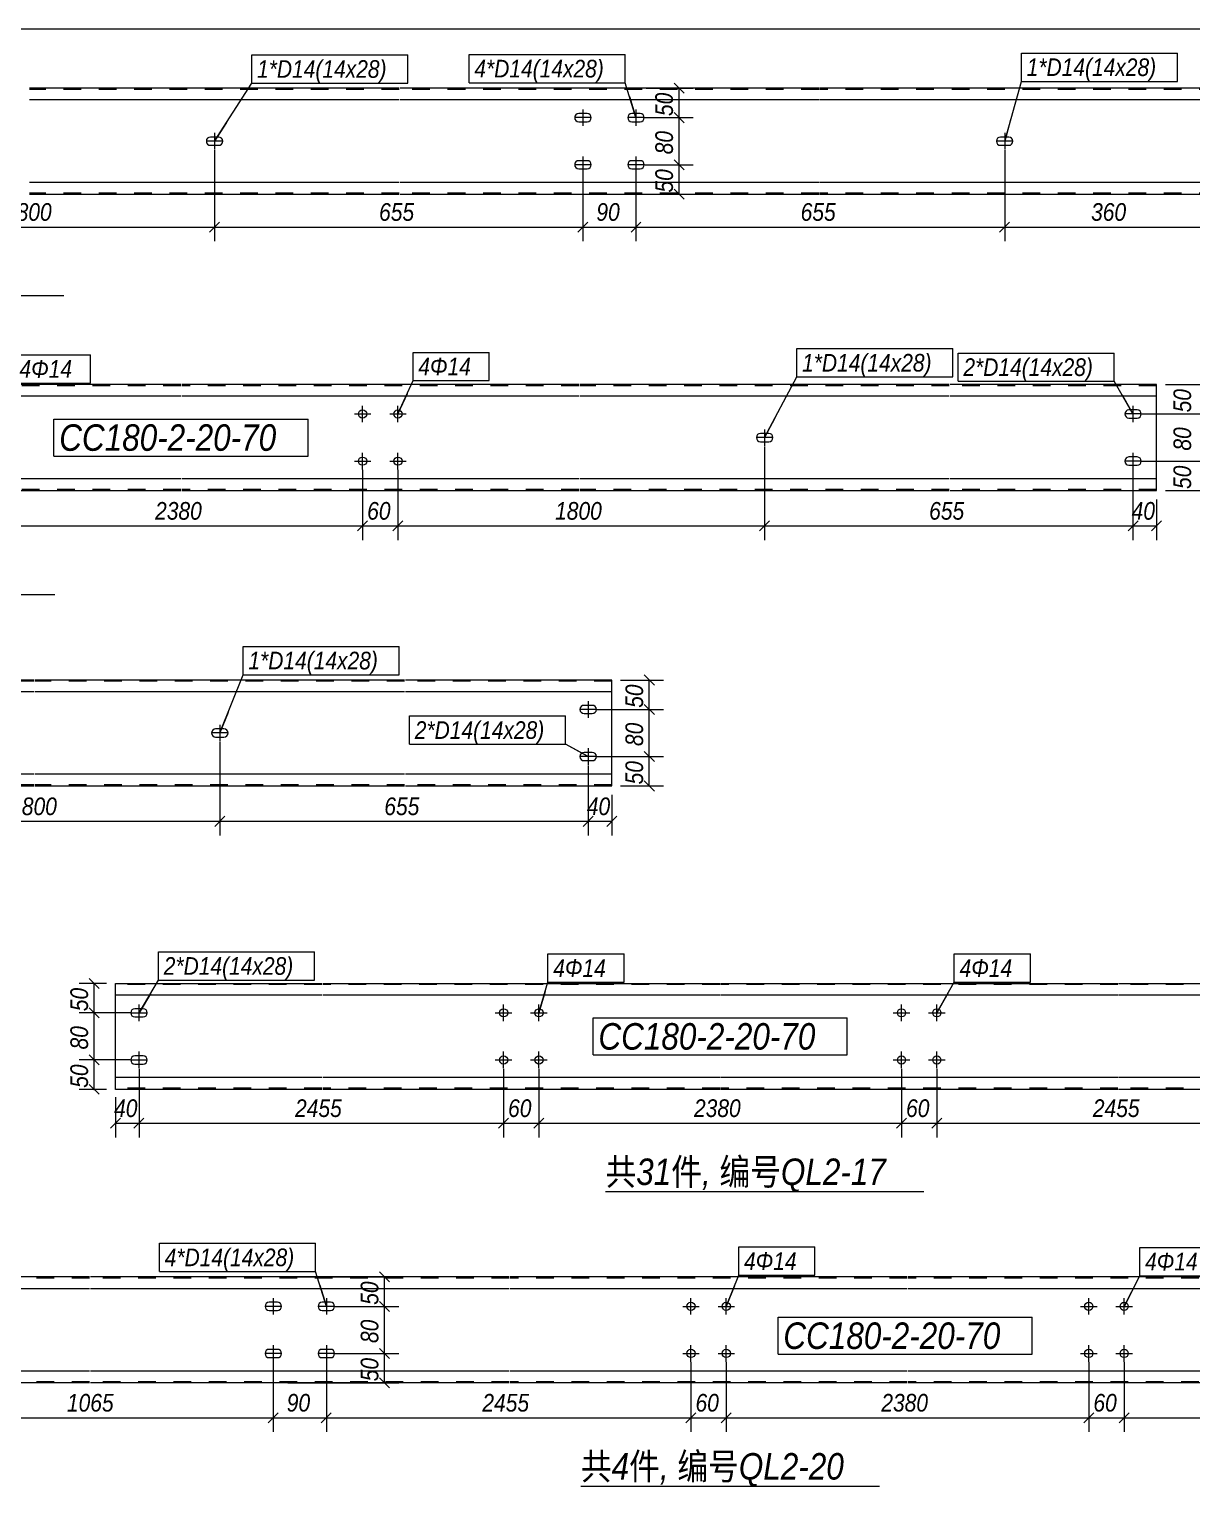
# Model space of a CAD drawing. Header units: millimetres. Extents: x 181 to 4047, y 165 to 2266.
# Drawn here: x 2233.2 to 2364.8, y 775.2 to 940.3 of the extents above; entities that cross this region are included whole.
import ezdxf

# ---------------------------------------------------------------- set-up
doc = ezdxf.new("R2010")
doc.units = ezdxf.units.MM
doc.linetypes.add('XKITLINE00', pattern=[0])
doc.linetypes.add('XKITLINE02', pattern=[4, 2, -2])
for name, color, linetype, lineweight in [('Bolt', 7, 'Continuous', 0), ('BoltMark', 3, 'Continuous', 0), ('DrawingSheet', 5, 'Continuous', 0), ('OtherObjectType', 1, 'Continuous', 0), ('Part', 2, 'Continuous', 0), ('PartMark', 3, 'Continuous', 0), ('Z-DIMENSIONS', 1, 'Continuous', 0)]:
    doc.layers.add(name, color=color, linetype=linetype, lineweight=lineweight)
doc.styles.add('Arial Italic', font='ariali.ttf')

msp = doc.modelspace()

# ---------------------------------------------------------------- linework, layer by layer
at = {"layer": 'Bolt', "color": 3, "linetype": 'XKITLINE00', "lineweight": 0}
for p, q in [((2295.84, 931.19), (2295.84, 929.33)), ((2301.84, 931.19), (2301.84, 929.33)), ((2294.94, 930.44), (2294.91, 930.26)), ((2294.91, 930.26), (2294.91, 930.26)), ((2294.91, 930.26), (2294.94, 930.08)), ((2296.77, 930.26), (2294.91, 930.26)), ((2295.04, 930.59), (2294.94, 930.44)), ((2294.94, 930.08), (2295.04, 929.93)), ((2295.2, 930.69), (2295.04, 930.59)), ((2295.04, 929.93), (2295.2, 929.83)), ((2295.37, 930.73), (2295.2, 930.69)), ((2295.2, 929.83), (2295.37, 929.79)), ((2296.31, 930.73), (2295.37, 930.73)), ((2295.37, 929.79), (2296.31, 929.79)), ((2296.49, 930.69), (2296.31, 930.73)), ((2296.31, 929.79), (2296.49, 929.83)), ((2296.64, 930.59), (2296.49, 930.69)), ((2296.49, 929.83), (2296.64, 929.93)), ((2296.74, 930.44), (2296.64, 930.59)), ((2296.64, 929.93), (2296.74, 930.08)), ((2296.77, 930.26), (2296.74, 930.44)), ((2296.74, 930.08), (2296.77, 930.26)), ((2296.77, 930.26), (2296.77, 930.26)), ((2300.94, 930.44), (2300.91, 930.26)), ((2300.91, 930.26), (2300.91, 930.26)), ((2300.91, 930.26), (2300.94, 930.08)), ((2302.77, 930.26), (2300.91, 930.26)), ((2301.04, 930.59), (2300.94, 930.44)), ((2300.94, 930.08), (2301.04, 929.93)), ((2301.2, 930.69), (2301.04, 930.59)), ((2301.04, 929.93), (2301.2, 929.83)), ((2301.37, 930.73), (2301.2, 930.69)), ((2301.2, 929.83), (2301.37, 929.79)), ((2302.31, 930.73), (2301.37, 930.73)), ((2301.37, 929.79), (2302.31, 929.79)), ((2302.49, 930.69), (2302.31, 930.73)), ((2302.31, 929.79), (2302.49, 929.83)), ((2302.64, 930.59), (2302.49, 930.69)), ((2302.49, 929.83), (2302.64, 929.93)), ((2302.74, 930.44), (2302.64, 930.59)), ((2302.64, 929.93), (2302.74, 930.08)), ((2302.77, 930.26), (2302.74, 930.44)), ((2302.74, 930.08), (2302.77, 930.26)), ((2302.77, 930.26), (2302.77, 930.26)), ((2253.25, 927.77), (2253.22, 927.59)), ((2253.22, 927.59), (2253.22, 927.59)), ((2253.22, 927.59), (2253.25, 927.41)), ((2255.08, 927.59), (2253.22, 927.59)), ((2253.35, 927.92), (2253.25, 927.77)), ((2253.5, 928.02), (2253.35, 927.92)), ((2253.68, 928.06), (2253.5, 928.02)), ((2254.62, 928.06), (2253.68, 928.06)), ((2254.15, 928.53), (2254.15, 926.66)), ((2254.8, 928.02), (2254.62, 928.06)), ((2254.95, 927.92), (2254.8, 928.02)), ((2255.05, 927.77), (2254.95, 927.92)), ((2255.08, 927.59), (2255.05, 927.77)), ((2255.05, 927.41), (2255.08, 927.59)), ((2255.08, 927.59), (2255.08, 927.59)), ((2342.67, 927.77), (2342.63, 927.59)), ((2342.63, 927.59), (2342.63, 927.59)), ((2342.63, 927.59), (2342.67, 927.41)), ((2344.5, 927.59), (2342.63, 927.59)), ((2342.77, 927.92), (2342.67, 927.77)), ((2342.92, 928.02), (2342.77, 927.92)), ((2343.1, 928.06), (2342.92, 928.02)), ((2344.03, 928.06), (2343.1, 928.06)), ((2343.57, 928.53), (2343.57, 926.66)), ((2344.21, 928.02), (2344.03, 928.06)), ((2344.36, 927.92), (2344.21, 928.02)), ((2344.46, 927.77), (2344.36, 927.92)), ((2344.5, 927.59), (2344.46, 927.77)), ((2344.46, 927.41), (2344.5, 927.59)), ((2344.5, 927.59), (2344.5, 927.59)), ((2253.25, 927.41), (2253.35, 927.26)), ((2253.35, 927.26), (2253.5, 927.16)), ((2253.5, 927.16), (2253.68, 927.13)), ((2253.68, 927.13), (2254.62, 927.13)), ((2254.62, 927.13), (2254.8, 927.16)), ((2254.8, 927.16), (2254.95, 927.26)), ((2254.95, 927.26), (2255.05, 927.41)), ((2342.67, 927.41), (2342.77, 927.26)), ((2342.77, 927.26), (2342.92, 927.16)), ((2342.92, 927.16), (2343.1, 927.13)), ((2343.1, 927.13), (2344.03, 927.13)), ((2344.03, 927.13), (2344.21, 927.16)), ((2344.21, 927.16), (2344.36, 927.26)), ((2344.36, 927.26), (2344.46, 927.41)), ((2294.94, 925.1), (2294.91, 924.93)), ((2294.91, 924.93), (2294.91, 924.93)), ((2294.91, 924.93), (2294.94, 924.75)), ((2296.77, 924.93), (2294.91, 924.93)), ((2295.04, 925.26), (2294.94, 925.1)), ((2294.94, 924.75), (2295.04, 924.6)), ((2295.2, 925.36), (2295.04, 925.26)), ((2295.04, 924.6), (2295.2, 924.5)), ((2295.37, 925.39), (2295.2, 925.36)), ((2295.2, 924.5), (2295.37, 924.46)), ((2296.31, 925.39), (2295.37, 925.39)), ((2295.37, 924.46), (2296.31, 924.46)), ((2295.84, 925.86), (2295.84, 923.99)), ((2296.49, 925.36), (2296.31, 925.39)), ((2296.31, 924.46), (2296.49, 924.5)), ((2296.64, 925.26), (2296.49, 925.36)), ((2296.49, 924.5), (2296.64, 924.6)), ((2296.74, 925.1), (2296.64, 925.26)), ((2296.64, 924.6), (2296.74, 924.75)), ((2296.77, 924.93), (2296.74, 925.1)), ((2296.74, 924.75), (2296.77, 924.93)), ((2296.77, 924.93), (2296.77, 924.93)), ((2300.94, 925.1), (2300.91, 924.93)), ((2300.91, 924.93), (2300.91, 924.93)), ((2300.91, 924.93), (2300.94, 924.75)), ((2302.77, 924.93), (2300.91, 924.93)), ((2301.04, 925.26), (2300.94, 925.1)), ((2300.94, 924.75), (2301.04, 924.6)), ((2301.2, 925.36), (2301.04, 925.26)), ((2301.04, 924.6), (2301.2, 924.5)), ((2301.37, 925.39), (2301.2, 925.36)), ((2301.2, 924.5), (2301.37, 924.46)), ((2302.31, 925.39), (2301.37, 925.39)), ((2301.37, 924.46), (2302.31, 924.46)), ((2301.84, 925.86), (2301.84, 923.99)), ((2302.49, 925.36), (2302.31, 925.39)), ((2302.31, 924.46), (2302.49, 924.5)), ((2302.64, 925.26), (2302.49, 925.36)), ((2302.49, 924.5), (2302.64, 924.6)), ((2302.74, 925.1), (2302.64, 925.26)), ((2302.64, 924.6), (2302.74, 924.75)), ((2302.77, 924.93), (2302.74, 925.1)), ((2302.74, 924.75), (2302.77, 924.93)), ((2302.77, 924.93), (2302.77, 924.93)), ((2269.97, 896.71), (2271.84, 896.71)), ((2270.9, 895.77), (2270.9, 897.64)), ((2273.97, 896.71), (2275.84, 896.71)), ((2274.9, 895.77), (2274.9, 897.64)), ((2357.2, 896.89), (2357.16, 896.71)), ((2357.16, 896.71), (2357.16, 896.71)), ((2357.16, 896.71), (2357.2, 896.53)), ((2359.03, 896.71), (2357.16, 896.71)), ((2357.3, 897.04), (2357.2, 896.89)), ((2357.2, 896.53), (2357.3, 896.38)), ((2357.45, 897.14), (2357.3, 897.04)), ((2357.3, 896.38), (2357.45, 896.28)), ((2357.63, 897.17), (2357.45, 897.14)), ((2357.45, 896.28), (2357.63, 896.24)), ((2358.56, 897.17), (2357.63, 897.17)), ((2357.63, 896.24), (2358.56, 896.24)), ((2358.09, 897.64), (2358.09, 895.77)), ((2358.74, 897.14), (2358.56, 897.17)), ((2358.56, 896.24), (2358.74, 896.28)), ((2358.89, 897.04), (2358.74, 897.14)), ((2358.74, 896.28), (2358.89, 896.38)), ((2358.99, 896.89), (2358.89, 897.04)), ((2358.89, 896.38), (2358.99, 896.53)), ((2359.03, 896.71), (2358.99, 896.89)), ((2358.99, 896.53), (2359.03, 896.71)), ((2359.03, 896.71), (2359.03, 896.71)), ((2316.4, 894.97), (2316.4, 893.11)), ((2315.51, 894.22), (2315.47, 894.04)), ((2315.47, 894.04), (2315.47, 894.04)), ((2315.47, 894.04), (2315.51, 893.86)), ((2317.34, 894.04), (2315.47, 894.04)), ((2315.61, 894.37), (2315.51, 894.22)), ((2315.51, 893.86), (2315.61, 893.71)), ((2315.76, 894.47), (2315.61, 894.37)), ((2315.61, 893.71), (2315.76, 893.61)), ((2315.94, 894.51), (2315.76, 894.47)), ((2315.76, 893.61), (2315.94, 893.57)), ((2316.87, 894.51), (2315.94, 894.51)), ((2315.94, 893.57), (2316.87, 893.57)), ((2317.05, 894.47), (2316.87, 894.51)), ((2316.87, 893.57), (2317.05, 893.61)), ((2317.2, 894.37), (2317.05, 894.47)), ((2317.05, 893.61), (2317.2, 893.71)), ((2317.3, 894.22), (2317.2, 894.37)), ((2317.2, 893.71), (2317.3, 893.86)), ((2317.34, 894.04), (2317.3, 894.22)), ((2317.3, 893.86), (2317.34, 894.04)), ((2317.34, 894.04), (2317.34, 894.04)), ((2269.97, 891.37), (2271.84, 891.37)), ((2270.9, 890.44), (2270.9, 892.31)), ((2273.97, 891.37), (2275.84, 891.37)), ((2274.9, 890.44), (2274.9, 892.31)), ((2357.2, 891.55), (2357.16, 891.37)), ((2357.16, 891.37), (2357.16, 891.37)), ((2357.16, 891.37), (2357.2, 891.19)), ((2359.03, 891.37), (2357.16, 891.37)), ((2357.3, 891.7), (2357.2, 891.55)), ((2357.45, 891.8), (2357.3, 891.7)), ((2357.63, 891.84), (2357.45, 891.8)), ((2358.56, 891.84), (2357.63, 891.84)), ((2358.09, 892.31), (2358.09, 890.44)), ((2358.74, 891.8), (2358.56, 891.84)), ((2358.89, 891.7), (2358.74, 891.8)), ((2358.99, 891.55), (2358.89, 891.7)), ((2359.03, 891.37), (2358.99, 891.55)), ((2358.99, 891.19), (2359.03, 891.37)), ((2359.03, 891.37), (2359.03, 891.37)), ((2357.2, 891.19), (2357.3, 891.04)), ((2357.3, 891.04), (2357.45, 890.94)), ((2357.45, 890.94), (2357.63, 890.91)), ((2357.63, 890.91), (2358.56, 890.91)), ((2358.56, 890.91), (2358.74, 890.94)), ((2358.74, 890.94), (2358.89, 891.04)), ((2358.89, 891.04), (2358.99, 891.19)), ((2295.53, 863.43), (2295.5, 863.26)), ((2295.5, 863.26), (2295.5, 863.26)), ((2295.5, 863.26), (2295.53, 863.08)), ((2297.36, 863.26), (2295.5, 863.26)), ((2295.63, 863.59), (2295.53, 863.43)), ((2295.79, 863.69), (2295.63, 863.59)), ((2295.96, 863.72), (2295.79, 863.69)), ((2296.9, 863.72), (2295.96, 863.72)), ((2296.43, 864.19), (2296.43, 862.32)), ((2297.08, 863.69), (2296.9, 863.72)), ((2297.23, 863.59), (2297.08, 863.69)), ((2297.33, 863.43), (2297.23, 863.59)), ((2297.36, 863.26), (2297.33, 863.43)), ((2297.33, 863.08), (2297.36, 863.26)), ((2297.36, 863.26), (2297.36, 863.26)), ((2295.53, 863.08), (2295.63, 862.93)), ((2295.63, 862.93), (2295.79, 862.82)), ((2295.79, 862.82), (2295.96, 862.79)), ((2295.96, 862.79), (2296.9, 862.79)), ((2296.9, 862.79), (2297.08, 862.82)), ((2297.08, 862.82), (2297.23, 862.93)), ((2297.23, 862.93), (2297.33, 863.08)), ((2253.84, 860.77), (2253.81, 860.59)), ((2253.81, 860.59), (2253.81, 860.59)), ((2253.81, 860.59), (2253.84, 860.41)), ((2255.67, 860.59), (2253.81, 860.59)), ((2253.94, 860.92), (2253.84, 860.77)), ((2253.84, 860.41), (2253.94, 860.26)), ((2254.1, 861.02), (2253.94, 860.92)), ((2253.94, 860.26), (2254.1, 860.16)), ((2254.27, 861.06), (2254.1, 861.02)), ((2254.1, 860.16), (2254.27, 860.12)), ((2255.21, 861.06), (2254.27, 861.06)), ((2254.27, 860.12), (2255.21, 860.12)), ((2254.74, 861.52), (2254.74, 859.66)), ((2255.39, 861.02), (2255.21, 861.06)), ((2255.21, 860.12), (2255.39, 860.16)), ((2255.54, 860.92), (2255.39, 861.02)), ((2255.39, 860.16), (2255.54, 860.26)), ((2255.64, 860.77), (2255.54, 860.92)), ((2255.54, 860.26), (2255.64, 860.41)), ((2255.67, 860.59), (2255.64, 860.77)), ((2255.64, 860.41), (2255.67, 860.59)), ((2255.67, 860.59), (2255.67, 860.59)), ((2295.63, 858.25), (2295.53, 858.1)), ((2295.79, 858.35), (2295.63, 858.25)), ((2295.96, 858.39), (2295.79, 858.35)), ((2296.9, 858.39), (2295.96, 858.39)), ((2296.43, 858.86), (2296.43, 856.99)), ((2297.08, 858.35), (2296.9, 858.39)), ((2297.23, 858.25), (2297.08, 858.35)), ((2297.33, 858.1), (2297.23, 858.25)), ((2295.53, 858.1), (2295.5, 857.92)), ((2295.5, 857.92), (2295.5, 857.92)), ((2295.5, 857.92), (2295.53, 857.74)), ((2297.36, 857.92), (2295.5, 857.92)), ((2295.53, 857.74), (2295.63, 857.59)), ((2295.63, 857.59), (2295.79, 857.49)), ((2295.79, 857.49), (2295.96, 857.46)), ((2295.96, 857.46), (2296.9, 857.46)), ((2296.9, 857.46), (2297.08, 857.49)), ((2297.08, 857.49), (2297.23, 857.59)), ((2297.23, 857.59), (2297.33, 857.74)), ((2297.36, 857.92), (2297.33, 858.1)), ((2297.33, 857.74), (2297.36, 857.92)), ((2297.36, 857.92), (2297.36, 857.92)), ((2244.7, 829.09), (2244.66, 828.91)), ((2244.66, 828.91), (2244.66, 828.91)), ((2244.66, 828.91), (2244.7, 828.73)), ((2244.66, 828.91), (2246.53, 828.91)), ((2244.8, 829.24), (2244.7, 829.09)), ((2244.7, 828.73), (2244.8, 828.58)), ((2244.95, 829.34), (2244.8, 829.24)), ((2244.8, 828.58), (2244.95, 828.48)), ((2245.13, 829.37), (2244.95, 829.34)), ((2246.06, 829.37), (2245.13, 829.37)), ((2245.6, 827.97), (2245.6, 829.84)), ((2246.24, 829.34), (2246.06, 829.37)), ((2246.39, 829.24), (2246.24, 829.34)), ((2246.24, 828.48), (2246.39, 828.58)), ((2246.5, 829.09), (2246.39, 829.24)), ((2246.39, 828.58), (2246.5, 828.73)), ((2246.53, 828.91), (2246.5, 829.09)), ((2246.5, 828.73), (2246.53, 828.91)), ((2246.53, 828.91), (2246.53, 828.91)), ((2285.92, 828.91), (2287.79, 828.91)), ((2286.86, 827.97), (2286.86, 829.84)), ((2289.92, 828.91), (2291.79, 828.91)), ((2290.86, 827.97), (2290.86, 829.84)), ((2330.96, 828.91), (2332.82, 828.91)), ((2331.89, 827.97), (2331.89, 829.84)), ((2334.96, 828.91), (2336.82, 828.91)), ((2335.89, 827.97), (2335.89, 829.84)), ((2244.95, 828.48), (2245.13, 828.44)), ((2245.13, 828.44), (2246.06, 828.44)), ((2246.06, 828.44), (2246.24, 828.48)), ((2244.7, 823.75), (2244.66, 823.57)), ((2244.66, 823.57), (2244.66, 823.57)), ((2244.66, 823.57), (2244.7, 823.4)), ((2244.66, 823.57), (2246.53, 823.57)), ((2244.8, 823.9), (2244.7, 823.75)), ((2244.95, 824.01), (2244.8, 823.9)), ((2245.13, 824.04), (2244.95, 824.01)), ((2246.06, 824.04), (2245.13, 824.04)), ((2245.6, 822.64), (2245.6, 824.51)), ((2246.24, 824.01), (2246.06, 824.04)), ((2246.39, 823.9), (2246.24, 824.01)), ((2246.5, 823.75), (2246.39, 823.9)), ((2246.53, 823.57), (2246.5, 823.75)), ((2246.5, 823.4), (2246.53, 823.57)), ((2246.53, 823.57), (2246.53, 823.57)), ((2285.92, 823.57), (2287.79, 823.57)), ((2286.86, 822.64), (2286.86, 824.51)), ((2289.92, 823.57), (2291.79, 823.57)), ((2290.86, 822.64), (2290.86, 824.51)), ((2330.96, 823.57), (2332.82, 823.57)), ((2331.89, 822.64), (2331.89, 824.51)), ((2334.96, 823.57), (2336.82, 823.57)), ((2335.89, 822.64), (2335.89, 824.51)), ((2244.7, 823.4), (2244.8, 823.24)), ((2244.8, 823.24), (2244.95, 823.14)), ((2244.95, 823.14), (2245.13, 823.11)), ((2245.13, 823.11), (2246.06, 823.11)), ((2246.06, 823.11), (2246.24, 823.14)), ((2246.24, 823.14), (2246.39, 823.24)), ((2246.39, 823.24), (2246.5, 823.4)), ((2259.9, 795.85), (2259.87, 795.67)), ((2259.87, 795.67), (2259.87, 795.67)), ((2259.87, 795.67), (2259.9, 795.49)), ((2261.73, 795.67), (2259.87, 795.67)), ((2260, 796), (2259.9, 795.85)), ((2260.15, 796.1), (2260, 796)), ((2260.33, 796.14), (2260.15, 796.1)), ((2261.27, 796.14), (2260.33, 796.14)), ((2260.8, 796.6), (2260.8, 794.74)), ((2261.44, 796.1), (2261.27, 796.14)), ((2261.6, 796), (2261.44, 796.1)), ((2261.7, 795.85), (2261.6, 796)), ((2261.73, 795.67), (2261.7, 795.85)), ((2261.7, 795.49), (2261.73, 795.67)), ((2261.73, 795.67), (2261.73, 795.67)), ((2265.9, 795.85), (2265.87, 795.67)), ((2265.87, 795.67), (2265.87, 795.67)), ((2265.87, 795.67), (2265.9, 795.49)), ((2267.73, 795.67), (2265.87, 795.67)), ((2266, 796), (2265.9, 795.85)), ((2266.15, 796.1), (2266, 796)), ((2266.33, 796.14), (2266.15, 796.1)), ((2267.27, 796.14), (2266.33, 796.14)), ((2266.8, 796.6), (2266.8, 794.74)), ((2267.44, 796.1), (2267.27, 796.14)), ((2267.6, 796), (2267.44, 796.1)), ((2267.7, 795.85), (2267.6, 796)), ((2267.73, 795.67), (2267.7, 795.85)), ((2267.7, 795.49), (2267.73, 795.67)), ((2267.73, 795.67), (2267.73, 795.67)), ((2307.13, 795.67), (2308.99, 795.67)), ((2308.06, 794.74), (2308.06, 796.6)), ((2311.13, 795.67), (2312.99, 795.67)), ((2312.06, 794.74), (2312.06, 796.6)), ((2352.16, 795.67), (2354.03, 795.67)), ((2353.09, 794.74), (2353.09, 796.6)), ((2356.16, 795.67), (2358.03, 795.67)), ((2357.09, 794.74), (2357.09, 796.6)), ((2259.9, 795.49), (2260, 795.34)), ((2260, 795.34), (2260.15, 795.24)), ((2260.15, 795.24), (2260.33, 795.2)), ((2260.33, 795.2), (2261.27, 795.2)), ((2261.27, 795.2), (2261.44, 795.24)), ((2261.44, 795.24), (2261.6, 795.34)), ((2261.6, 795.34), (2261.7, 795.49)), ((2265.9, 795.49), (2266, 795.34)), ((2266, 795.34), (2266.15, 795.24)), ((2266.15, 795.24), (2266.33, 795.2)), ((2266.33, 795.2), (2267.27, 795.2)), ((2267.27, 795.2), (2267.44, 795.24)), ((2267.44, 795.24), (2267.6, 795.34)), ((2267.6, 795.34), (2267.7, 795.49)), ((2260, 790.67), (2259.9, 790.51)), ((2260.15, 790.77), (2260, 790.67)), ((2260.33, 790.8), (2260.15, 790.77)), ((2261.27, 790.8), (2260.33, 790.8)), ((2260.8, 791.27), (2260.8, 789.4)), ((2261.44, 790.77), (2261.27, 790.8)), ((2261.6, 790.67), (2261.44, 790.77)), ((2261.7, 790.51), (2261.6, 790.67)), ((2266, 790.67), (2265.9, 790.51)), ((2266.15, 790.77), (2266, 790.67)), ((2266.33, 790.8), (2266.15, 790.77)), ((2267.27, 790.8), (2266.33, 790.8)), ((2266.8, 791.27), (2266.8, 789.4)), ((2267.44, 790.77), (2267.27, 790.8)), ((2267.6, 790.67), (2267.44, 790.77)), ((2267.7, 790.51), (2267.6, 790.67)), ((2308.06, 789.4), (2308.06, 791.27)), ((2312.06, 789.4), (2312.06, 791.27)), ((2353.09, 789.4), (2353.09, 791.27)), ((2357.09, 789.4), (2357.09, 791.27)), ((2259.9, 790.51), (2259.87, 790.34)), ((2259.87, 790.34), (2259.87, 790.34)), ((2259.87, 790.34), (2259.9, 790.16)), ((2261.73, 790.34), (2259.87, 790.34)), ((2259.9, 790.16), (2260, 790.01)), ((2260, 790.01), (2260.15, 789.9)), ((2260.15, 789.9), (2260.33, 789.87)), ((2260.33, 789.87), (2261.27, 789.87)), ((2261.27, 789.87), (2261.44, 789.9)), ((2261.44, 789.9), (2261.6, 790.01)), ((2261.6, 790.01), (2261.7, 790.16)), ((2261.73, 790.34), (2261.7, 790.51)), ((2261.7, 790.16), (2261.73, 790.34)), ((2261.73, 790.34), (2261.73, 790.34)), ((2265.9, 790.51), (2265.87, 790.34)), ((2265.87, 790.34), (2265.87, 790.34)), ((2265.87, 790.34), (2265.9, 790.16)), ((2267.73, 790.34), (2265.87, 790.34)), ((2265.9, 790.16), (2266, 790.01)), ((2266, 790.01), (2266.15, 789.9)), ((2266.15, 789.9), (2266.33, 789.87)), ((2266.33, 789.87), (2267.27, 789.87)), ((2267.27, 789.87), (2267.44, 789.9)), ((2267.44, 789.9), (2267.6, 790.01)), ((2267.6, 790.01), (2267.7, 790.16)), ((2267.73, 790.34), (2267.7, 790.51)), ((2267.7, 790.16), (2267.73, 790.34)), ((2267.73, 790.34), (2267.73, 790.34)), ((2307.13, 790.34), (2308.99, 790.34)), ((2311.13, 790.34), (2312.99, 790.34)), ((2352.16, 790.34), (2354.03, 790.34)), ((2356.16, 790.34), (2358.03, 790.34))]:
    msp.add_line(p, q, dxfattribs=at)
for centre in [(2270.9, 896.71), (2274.9, 896.71), (2270.9, 891.37), (2274.9, 891.37), (2286.86, 828.91), (2290.86, 828.91), (2331.89, 828.91), (2335.89, 828.91), (2286.86, 823.57), (2290.86, 823.57), (2331.89, 823.57), (2335.89, 823.57), (2308.06, 795.67), (2312.06, 795.67), (2353.09, 795.67), (2357.09, 795.67), (2308.06, 790.34), (2312.06, 790.34), (2353.09, 790.34), (2357.09, 790.34)]:
    msp.add_circle(centre, 0.467, dxfattribs=at)
at = {"layer": 'BoltMark', "color": 3, "linetype": 'XKITLINE00', "lineweight": 0}
for p, q in [((2345.46, 937.57), (2363.12, 937.57)), ((2345.46, 934.37), (2345.46, 937.57)), ((2363.12, 934.37), (2363.12, 937.57)), ((2258.36, 937.37), (2276.01, 937.37)), ((2258.36, 934.17), (2258.36, 937.37)), ((2276.01, 934.17), (2276.01, 937.37)), ((2282.95, 937.41), (2300.61, 937.41)), ((2282.95, 934.21), (2282.95, 937.41)), ((2300.61, 934.21), (2300.61, 937.41)), ((2254.15, 927.59), (2258.36, 934.17)), ((2258.36, 934.17), (2276.01, 934.17)), ((2282.95, 934.21), (2300.61, 934.21)), ((2301.84, 930.26), (2300.61, 934.21)), ((2343.57, 927.59), (2345.46, 934.37)), ((2345.46, 934.37), (2363.12, 934.37)), ((2301.1, 932.65), (2301.84, 930.26)), ((2255.5, 929.7), (2254.15, 927.59)), ((2344.24, 930), (2343.57, 927.59)), ((2231.47, 903.41), (2240.09, 903.41)), ((2240.09, 900.21), (2240.09, 903.41)), ((2276.61, 903.69), (2285.24, 903.69)), ((2276.61, 900.49), (2276.61, 903.69)), ((2285.24, 900.49), (2285.24, 903.69)), ((2320.04, 904.11), (2337.7, 904.11)), ((2320.04, 900.91), (2320.04, 904.11)), ((2337.7, 900.91), (2337.7, 904.11)), ((2338.3, 903.61), (2355.96, 903.61)), ((2338.3, 900.41), (2338.3, 903.61)), ((2355.96, 900.41), (2355.96, 903.61)), ((2231.47, 900.21), (2240.09, 900.21)), ((2274.9, 896.71), (2276.61, 900.49)), ((2276.61, 900.49), (2285.24, 900.49)), ((2316.4, 894.04), (2320.04, 900.91)), ((2320.04, 900.91), (2337.7, 900.91)), ((2338.3, 900.41), (2355.96, 900.41)), ((2358.09, 896.71), (2355.96, 900.41)), ((2275.93, 898.98), (2274.9, 896.71)), ((2356.85, 898.87), (2358.09, 896.71)), ((2317.57, 896.25), (2316.4, 894.04)), ((2257.38, 870.39), (2275.04, 870.39)), ((2257.38, 867.19), (2257.38, 870.39)), ((2275.04, 867.19), (2275.04, 870.39)), ((2254.74, 860.59), (2257.38, 867.19)), ((2257.38, 867.19), (2275.04, 867.19)), ((2255.67, 862.91), (2254.74, 860.59)), ((2276.21, 862.52), (2293.87, 862.52)), ((2276.21, 859.32), (2276.21, 862.52)), ((2293.87, 859.32), (2293.87, 862.52)), ((2276.21, 859.32), (2293.87, 859.32)), ((2296.43, 857.92), (2293.87, 859.32)), ((2294.23, 859.12), (2296.43, 857.92)), ((2247.8, 835.81), (2265.46, 835.81)), ((2247.8, 832.61), (2247.8, 835.81)), ((2265.46, 832.61), (2265.46, 835.81)), ((2291.88, 835.58), (2300.5, 835.58)), ((2291.88, 832.38), (2291.88, 835.58)), ((2300.5, 832.38), (2300.5, 835.58)), ((2337.87, 835.58), (2346.49, 835.58)), ((2337.87, 832.38), (2337.87, 835.58)), ((2346.49, 832.38), (2346.49, 835.58)), ((2245.6, 828.91), (2247.8, 832.61)), ((2247.8, 832.61), (2265.46, 832.61)), ((2290.86, 828.91), (2291.88, 832.38)), ((2291.88, 832.38), (2300.5, 832.38)), ((2335.89, 828.91), (2337.87, 832.38)), ((2337.87, 832.38), (2346.49, 832.38)), ((2246.88, 831.06), (2245.6, 828.91)), ((2291.56, 831.31), (2290.86, 828.91)), ((2337.13, 831.08), (2335.89, 828.91)), ((2247.91, 802.82), (2265.57, 802.82)), ((2247.91, 799.62), (2247.91, 802.82)), ((2265.57, 799.62), (2265.57, 802.82)), ((2313.47, 802.4), (2322.1, 802.4)), ((2313.47, 799.2), (2313.47, 802.4)), ((2322.1, 799.2), (2322.1, 802.4)), ((2358.86, 802.34), (2367.48, 802.34)), ((2358.86, 799.14), (2358.86, 802.34)), ((2247.91, 799.62), (2265.57, 799.62)), ((2266.8, 795.67), (2265.57, 799.62)), ((2312.06, 795.67), (2313.47, 799.2)), ((2313.47, 799.2), (2322.1, 799.2)), ((2357.09, 795.67), (2358.86, 799.14)), ((2358.86, 799.14), (2367.48, 799.14)), ((2266.06, 798.06), (2266.8, 795.67)), ((2312.99, 797.99), (2312.06, 795.67)), ((2358.22, 797.9), (2357.09, 795.67))]:
    msp.add_line(p, q, dxfattribs=at)
at = {"layer": 'DrawingSheet', "color": 5, "linetype": 'XKITLINE00', "lineweight": 0}
msp.add_line((2513.71, 940.28), (2069.87, 940.28), dxfattribs=at)
at = {"layer": 'OtherObjectType', "color": 6, "linetype": 'XKITLINE00', "lineweight": 0}
for p, q in [((2203.29, 910.13), (2237.08, 910.13)), ((2202.29, 876.29), (2236.07, 876.29)), ((2298.39, 808.66), (2334.41, 808.66)), ((2295.61, 775.31), (2329.4, 775.31))]:
    msp.add_line(p, q, dxfattribs=at)
at = {"layer": 'Part', "color": 2, "linetype": 'XKITLINE00', "lineweight": 0}
for p, q in [((2275.05, 933.59), (2233.22, 933.59)), ((2322.53, 933.59), (2275.15, 933.59)), ((2367.57, 933.59), (2322.63, 933.59)), ((2275.05, 932.26), (2233.22, 932.26)), ((2322.53, 932.26), (2275.15, 932.26)), ((2367.57, 932.26), (2322.63, 932.26)), ((2275.05, 922.93), (2233.22, 922.93)), ((2322.53, 922.93), (2275.15, 922.93)), ((2367.57, 922.93), (2322.63, 922.93)), ((2233.22, 921.59), (2275.05, 921.59)), ((2275.15, 921.59), (2322.53, 921.59)), ((2322.63, 921.59), (2367.57, 921.59)), ((2250.34, 900.04), (2205.4, 900.04)), ((2295.37, 900.04), (2250.44, 900.04)), ((2337.3, 900.04), (2295.47, 900.04)), ((2360.76, 900.04), (2337.4, 900.04)), ((2360.76, 888.04), (2360.76, 900.04)), ((2250.34, 898.71), (2205.4, 898.71)), ((2295.37, 898.71), (2250.44, 898.71)), ((2337.3, 898.71), (2295.47, 898.71)), ((2360.76, 898.71), (2337.4, 898.71)), ((2250.34, 889.37), (2205.4, 889.37)), ((2205.4, 888.04), (2250.34, 888.04)), ((2295.37, 889.37), (2250.44, 889.37)), ((2250.44, 888.04), (2295.37, 888.04)), ((2337.3, 889.37), (2295.47, 889.37)), ((2295.47, 888.04), (2337.3, 888.04)), ((2360.76, 889.37), (2337.4, 889.37)), ((2337.4, 888.04), (2360.76, 888.04)), ((2233.71, 866.59), (2188.77, 866.59)), ((2275.64, 866.59), (2233.81, 866.59)), ((2299.1, 866.59), (2275.74, 866.59)), ((2299.1, 854.59), (2299.1, 866.59)), ((2233.71, 865.26), (2188.77, 865.26)), ((2275.64, 865.26), (2233.81, 865.26)), ((2299.1, 865.26), (2275.74, 865.26)), ((2233.71, 855.92), (2188.77, 855.92)), ((2275.64, 855.92), (2233.81, 855.92)), ((2299.1, 855.92), (2275.74, 855.92)), ((2188.77, 854.59), (2233.71, 854.59)), ((2233.81, 854.59), (2275.64, 854.59)), ((2275.74, 854.59), (2299.1, 854.59)), ((2242.93, 820.24), (2242.93, 832.24)), ((2242.93, 832.24), (2266.29, 832.24)), ((2266.39, 832.24), (2311.32, 832.24)), ((2311.42, 832.24), (2356.36, 832.24)), ((2356.46, 832.24), (2379.82, 832.24)), ((2266.29, 830.91), (2242.93, 830.91)), ((2311.32, 830.91), (2266.39, 830.91)), ((2356.36, 830.91), (2311.42, 830.91)), ((2379.82, 830.91), (2356.46, 830.91)), ((2266.29, 821.57), (2242.93, 821.57)), ((2311.32, 821.57), (2266.39, 821.57)), ((2356.36, 821.57), (2311.42, 821.57)), ((2379.82, 821.57), (2356.46, 821.57)), ((2266.29, 820.24), (2242.93, 820.24)), ((2311.32, 820.24), (2266.39, 820.24)), ((2356.36, 820.24), (2311.42, 820.24)), ((2379.82, 820.24), (2356.46, 820.24)), ((2240.01, 799), (2220.01, 799)), ((2287.49, 799), (2240.11, 799)), ((2332.53, 799), (2287.59, 799)), ((2377.56, 799), (2332.63, 799)), ((2240.01, 797.67), (2220.01, 797.67)), ((2287.49, 797.67), (2240.11, 797.67)), ((2332.53, 797.67), (2287.59, 797.67)), ((2377.56, 797.67), (2332.63, 797.67)), ((2240.01, 788.34), (2220.01, 788.34)), ((2287.49, 788.34), (2240.11, 788.34)), ((2332.53, 788.34), (2287.59, 788.34)), ((2377.56, 788.34), (2332.63, 788.34)), ((2240.01, 787), (2220.01, 787)), ((2287.49, 787), (2240.11, 787)), ((2332.53, 787), (2287.59, 787)), ((2377.56, 787), (2332.63, 787))]:
    msp.add_line(p, q, dxfattribs=at)
at = {"layer": 'Part', "color": 7, "linetype": 'XKITLINE02', "lineweight": 0}
for p, q in [((2275.05, 933.46), (2233.22, 933.46)), ((2322.53, 933.46), (2275.15, 933.46)), ((2367.57, 933.46), (2322.63, 933.46)), ((2275.05, 921.73), (2233.22, 921.73)), ((2322.53, 921.73), (2275.15, 921.73)), ((2367.57, 921.73), (2322.63, 921.73)), ((2250.34, 899.91), (2205.4, 899.91)), ((2295.37, 899.91), (2250.44, 899.91)), ((2337.3, 899.91), (2295.47, 899.91)), ((2360.76, 899.91), (2337.4, 899.91)), ((2250.34, 888.17), (2205.4, 888.17)), ((2295.37, 888.17), (2250.44, 888.17)), ((2337.3, 888.17), (2295.47, 888.17)), ((2360.76, 888.17), (2337.4, 888.17)), ((2233.71, 866.46), (2188.77, 866.46)), ((2275.64, 866.46), (2233.81, 866.46)), ((2299.1, 866.46), (2275.74, 866.46)), ((2233.71, 854.72), (2188.77, 854.72)), ((2275.64, 854.72), (2233.81, 854.72)), ((2299.1, 854.72), (2275.74, 854.72)), ((2266.29, 832.11), (2242.93, 832.11)), ((2311.32, 832.11), (2266.39, 832.11)), ((2356.36, 832.11), (2311.42, 832.11)), ((2379.82, 832.11), (2356.46, 832.11)), ((2266.29, 820.37), (2242.93, 820.37)), ((2311.32, 820.37), (2266.39, 820.37)), ((2356.36, 820.37), (2311.42, 820.37)), ((2379.82, 820.37), (2356.46, 820.37)), ((2240.01, 798.87), (2220.01, 798.87)), ((2287.49, 798.87), (2240.11, 798.87)), ((2332.53, 798.87), (2287.59, 798.87)), ((2377.56, 798.87), (2332.63, 798.87)), ((2240.01, 787.14), (2220.01, 787.14)), ((2287.49, 787.14), (2240.11, 787.14)), ((2332.53, 787.14), (2287.59, 787.14)), ((2377.56, 787.14), (2332.63, 787.14))]:
    msp.add_line(p, q, dxfattribs=at)
at = {"layer": 'PartMark', "color": 1, "linetype": 'XKITLINE00', "lineweight": 0}
for p, q in [((2235.97, 896.14), (2264.74, 896.14)), ((2235.97, 891.94), (2235.97, 896.14)), ((2264.74, 891.94), (2264.74, 896.14)), ((2235.97, 891.94), (2264.74, 891.94)), ((2296.99, 828.34), (2325.76, 828.34)), ((2296.99, 824.14), (2296.99, 828.34)), ((2325.76, 824.14), (2325.76, 828.34)), ((2296.99, 824.14), (2325.76, 824.14)), ((2317.92, 794.45), (2346.69, 794.45)), ((2317.92, 790.25), (2317.92, 794.45)), ((2346.69, 790.25), (2346.69, 794.45)), ((2317.92, 790.25), (2346.69, 790.25))]:
    msp.add_line(p, q, dxfattribs=at)
at = {"layer": 'Z-DIMENSIONS', "color": 4, "linetype": 'XKITLINE00', "lineweight": 0}
for p, q in [((2306.17, 934.16), (2307.3, 933.03)), ((2302.99, 933.59), (2308.33, 933.59)), ((2306.73, 930.26), (2306.73, 933.59)), ((2302.84, 930.26), (2308.33, 930.26)), ((2302.84, 930.26), (2308.33, 930.26)), ((2306.17, 930.83), (2307.3, 929.69)), ((2306.17, 930.83), (2307.3, 929.69)), ((2306.73, 924.93), (2306.73, 930.26)), ((2254.15, 926.59), (2254.15, 916.28)), ((2254.15, 926.59), (2254.15, 916.28)), ((2343.57, 926.59), (2343.57, 916.28)), ((2343.57, 926.59), (2343.57, 916.28)), ((2302.84, 924.93), (2308.33, 924.93)), ((2302.84, 924.93), (2308.33, 924.93)), ((2306.17, 925.49), (2307.3, 924.36)), ((2306.17, 925.49), (2307.3, 924.36)), ((2306.73, 921.59), (2306.73, 924.93)), ((2295.84, 923.93), (2295.84, 916.28)), ((2295.84, 923.93), (2295.84, 916.28)), ((2301.84, 923.93), (2301.84, 916.28)), ((2301.84, 923.93), (2301.84, 916.28)), ((2302.84, 921.59), (2308.33, 921.59)), ((2306.17, 922.16), (2307.3, 921.03)), ((2212.65, 917.88), (2254.15, 917.88)), ((2254.72, 918.44), (2253.58, 917.31)), ((2254.72, 918.44), (2253.58, 917.31)), ((2254.15, 917.88), (2295.84, 917.88)), ((2296.41, 918.44), (2295.28, 917.31)), ((2296.41, 918.44), (2295.28, 917.31)), ((2295.84, 917.88), (2301.84, 917.88)), ((2302.41, 918.44), (2301.28, 917.31)), ((2302.41, 918.44), (2301.28, 917.31)), ((2301.84, 917.88), (2343.57, 917.88)), ((2344.13, 918.44), (2343, 917.31)), ((2344.13, 918.44), (2343, 917.31)), ((2343.57, 917.88), (2367.57, 917.88)), ((2361.76, 900.04), (2366.97, 900.04)), ((2359.09, 896.71), (2366.97, 896.71)), ((2359.09, 896.71), (2366.97, 896.71)), ((2316.4, 893.04), (2316.4, 882.44)), ((2316.4, 893.04), (2316.4, 882.44)), ((2359.09, 891.37), (2366.97, 891.37)), ((2359.09, 891.37), (2366.97, 891.37)), ((2270.9, 890.37), (2270.9, 882.44)), ((2270.9, 890.37), (2270.9, 882.44)), ((2274.9, 890.37), (2274.9, 882.44)), ((2274.9, 890.37), (2274.9, 882.44)), ((2358.09, 890.37), (2358.09, 882.44)), ((2358.09, 890.37), (2358.09, 882.44)), ((2361.76, 888.04), (2366.97, 888.04)), ((2360.76, 887.04), (2360.76, 882.44)), ((2229.87, 884.04), (2270.9, 884.04)), ((2271.47, 884.61), (2270.34, 883.47)), ((2271.47, 884.61), (2270.34, 883.47)), ((2270.9, 884.04), (2274.9, 884.04)), ((2275.47, 884.61), (2274.34, 883.47)), ((2275.47, 884.61), (2274.34, 883.47)), ((2274.9, 884.04), (2316.4, 884.04)), ((2316.97, 884.61), (2315.84, 883.47)), ((2316.97, 884.61), (2315.84, 883.47)), ((2316.4, 884.04), (2358.09, 884.04)), ((2358.66, 884.61), (2357.53, 883.47)), ((2358.66, 884.61), (2357.53, 883.47)), ((2358.09, 884.04), (2360.76, 884.04)), ((2361.33, 884.61), (2360.2, 883.47)), ((2300.1, 866.59), (2304.95, 866.59)), ((2302.78, 867.16), (2303.92, 866.02)), ((2303.35, 863.26), (2303.35, 866.59)), ((2297.43, 863.26), (2304.95, 863.26)), ((2297.43, 863.26), (2304.95, 863.26)), ((2302.78, 863.82), (2303.92, 862.69)), ((2302.78, 863.82), (2303.92, 862.69)), ((2303.35, 857.92), (2303.35, 863.26)), ((2254.74, 859.59), (2254.74, 848.99)), ((2254.74, 859.59), (2254.74, 848.99)), ((2302.78, 858.49), (2303.92, 857.36)), ((2302.78, 858.49), (2303.92, 857.36)), ((2296.43, 856.92), (2296.43, 848.99)), ((2296.43, 856.92), (2296.43, 848.99)), ((2297.43, 857.92), (2304.95, 857.92)), ((2297.43, 857.92), (2304.95, 857.92)), ((2303.35, 854.59), (2303.35, 857.92)), ((2302.78, 855.16), (2303.92, 854.02)), ((2299.1, 853.59), (2299.1, 848.99)), ((2300.1, 854.59), (2304.95, 854.59)), ((2213.24, 850.59), (2254.74, 850.59)), ((2255.31, 851.16), (2254.18, 850.02)), ((2255.31, 851.16), (2254.18, 850.02)), ((2254.74, 850.59), (2296.43, 850.59)), ((2297, 851.16), (2295.87, 850.02)), ((2297, 851.16), (2295.87, 850.02)), ((2296.43, 850.59), (2299.1, 850.59)), ((2299.66, 851.16), (2298.53, 850.02)), ((2241.93, 832.24), (2238.83, 832.24)), ((2239.96, 832.81), (2241.09, 831.68)), ((2240.53, 828.91), (2240.53, 832.24)), ((2244.6, 828.91), (2238.83, 828.91)), ((2244.6, 828.91), (2238.83, 828.91)), ((2239.96, 829.47), (2241.09, 828.34)), ((2239.96, 829.47), (2241.09, 828.34)), ((2240.53, 823.57), (2240.53, 828.91)), ((2244.6, 823.57), (2238.83, 823.57)), ((2244.6, 823.57), (2238.83, 823.57)), ((2239.96, 824.14), (2241.09, 823.01)), ((2239.96, 824.14), (2241.09, 823.01)), ((2240.53, 820.24), (2240.53, 823.57)), ((2245.6, 822.57), (2245.6, 814.81)), ((2245.6, 822.57), (2245.6, 814.81)), ((2286.86, 822.57), (2286.86, 814.81)), ((2286.86, 822.57), (2286.86, 814.81)), ((2290.86, 822.57), (2290.86, 814.81)), ((2290.86, 822.57), (2290.86, 814.81)), ((2331.89, 822.57), (2331.89, 814.81)), ((2331.89, 822.57), (2331.89, 814.81)), ((2335.89, 822.57), (2335.89, 814.81)), ((2335.89, 822.57), (2335.89, 814.81)), ((2239.96, 820.81), (2241.09, 819.68)), ((2241.93, 820.24), (2238.83, 820.24)), ((2242.93, 819.37), (2242.93, 814.81)), ((2243.5, 816.98), (2242.37, 815.85)), ((2246.16, 816.98), (2245.03, 815.85)), ((2246.16, 816.98), (2245.03, 815.85)), ((2287.42, 816.98), (2286.29, 815.85)), ((2287.42, 816.98), (2286.29, 815.85)), ((2291.42, 816.98), (2290.29, 815.85)), ((2291.42, 816.98), (2290.29, 815.85)), ((2332.46, 816.98), (2331.32, 815.85)), ((2332.46, 816.98), (2331.32, 815.85)), ((2336.46, 816.98), (2335.32, 815.85)), ((2336.46, 816.98), (2335.32, 815.85)), ((2242.93, 816.41), (2245.6, 816.41)), ((2245.6, 816.41), (2286.86, 816.41)), ((2286.86, 816.41), (2290.86, 816.41)), ((2290.86, 816.41), (2331.89, 816.41)), ((2331.89, 816.41), (2335.89, 816.41)), ((2335.89, 816.41), (2377.15, 816.41)), ((2262.46, 799), (2274.99, 799)), ((2272.82, 799.57), (2273.95, 798.44)), ((2273.39, 795.67), (2273.39, 799)), ((2267.8, 795.67), (2274.99, 795.67)), ((2267.8, 795.67), (2274.99, 795.67)), ((2272.82, 796.23), (2273.95, 795.1)), ((2272.82, 796.23), (2273.95, 795.1)), ((2273.39, 790.34), (2273.39, 795.67)), ((2272.82, 790.9), (2273.95, 789.77)), ((2272.82, 790.9), (2273.95, 789.77)), ((2260.8, 789.34), (2260.8, 781.46)), ((2260.8, 789.34), (2260.8, 781.46)), ((2266.8, 789.34), (2266.8, 781.46)), ((2266.8, 789.34), (2266.8, 781.46)), ((2267.8, 790.34), (2274.99, 790.34)), ((2267.8, 790.34), (2274.99, 790.34)), ((2273.39, 787), (2273.39, 790.34)), ((2308.06, 789.34), (2308.06, 781.46)), ((2308.06, 789.34), (2308.06, 781.46)), ((2312.06, 789.34), (2312.06, 781.46)), ((2312.06, 789.34), (2312.06, 781.46)), ((2353.09, 789.34), (2353.09, 781.46)), ((2353.09, 789.34), (2353.09, 781.46)), ((2357.09, 789.34), (2357.09, 781.46)), ((2357.09, 789.34), (2357.09, 781.46)), ((2272.82, 787.57), (2273.95, 786.44)), ((2262.46, 787), (2274.99, 787)), ((2220.01, 783.06), (2260.8, 783.06)), ((2261.36, 783.63), (2260.23, 782.5)), ((2261.36, 783.63), (2260.23, 782.5)), ((2260.8, 783.06), (2266.8, 783.06)), ((2267.36, 783.63), (2266.23, 782.5)), ((2267.36, 783.63), (2266.23, 782.5)), ((2266.8, 783.06), (2308.06, 783.06)), ((2308.62, 783.63), (2307.49, 782.5)), ((2308.62, 783.63), (2307.49, 782.5)), ((2308.06, 783.06), (2312.06, 783.06)), ((2312.62, 783.63), (2311.49, 782.5)), ((2312.62, 783.63), (2311.49, 782.5)), ((2312.06, 783.06), (2353.09, 783.06)), ((2353.66, 783.63), (2352.53, 782.5)), ((2353.66, 783.63), (2352.53, 782.5)), ((2353.09, 783.06), (2357.09, 783.06)), ((2357.66, 783.63), (2356.53, 782.5)), ((2357.66, 783.63), (2356.53, 782.5)), ((2357.09, 783.06), (2398.35, 783.06))]:
    msp.add_line(p, q, dxfattribs=at)
at = {"layer": 'Z-DIMENSIONS', "color": 3}
for p in [(2306.73, 933.59), (2306.73, 930.26), (2306.73, 930.26), (2306.73, 924.93), (2306.73, 924.93), (2306.73, 921.59), (2254.15, 917.88), (2254.15, 917.88), (2295.84, 917.88), (2295.84, 917.88), (2301.84, 917.88), (2301.84, 917.88), (2343.57, 917.88), (2343.57, 917.88), (2270.9, 884.04), (2270.9, 884.04), (2274.9, 884.04), (2274.9, 884.04), (2316.4, 884.04), (2316.4, 884.04), (2358.09, 884.04), (2358.09, 884.04), (2360.76, 884.04), (2303.35, 866.59), (2303.35, 863.26), (2303.35, 863.26), (2303.35, 857.92), (2303.35, 857.92), (2303.35, 854.59), (2254.74, 850.59), (2254.74, 850.59), (2296.43, 850.59), (2296.43, 850.59), (2299.1, 850.59), (2240.53, 832.24), (2240.53, 828.91), (2240.53, 828.91), (2240.53, 823.57), (2240.53, 823.57), (2240.53, 820.24), (2242.93, 816.41), (2245.6, 816.41), (2245.6, 816.41), (2286.86, 816.41), (2286.86, 816.41), (2290.86, 816.41), (2290.86, 816.41), (2331.89, 816.41), (2331.89, 816.41), (2335.89, 816.41), (2335.89, 816.41), (2273.39, 799), (2273.39, 795.67), (2273.39, 795.67), (2273.39, 790.34), (2273.39, 790.34), (2273.39, 787), (2260.8, 783.06), (2260.8, 783.06), (2266.8, 783.06), (2266.8, 783.06), (2308.06, 783.06), (2308.06, 783.06), (2312.06, 783.06), (2312.06, 783.06), (2353.09, 783.06), (2353.09, 783.06), (2357.09, 783.06), (2357.09, 783.06)]:
    msp.add_point(p, dxfattribs=at)

# ---------------------------------------------------------------- texts
at = {"layer": 'BoltMark', "color": 7, "style": 'Arial Italic', "width": 0.85}
for s, p in [('1*D14(14x28)', (2258.96, 934.77)), ('4*D14(14x28)', (2283.55, 934.81)), ('1*D14(14x28)', (2346.06, 934.97)), ('4Φ14 ', (2232.07, 900.81)), ('4Φ14 ', (2277.21, 901.09)), ('1*D14(14x28)', (2320.64, 901.51)), ('2*D14(14x28)', (2338.9, 901.01)), ('1*D14(14x28)', (2257.98, 867.79)), ('2*D14(14x28)', (2276.81, 859.92)), ('2*D14(14x28)', (2248.4, 833.21)), ('4Φ14 ', (2292.48, 832.98)), ('4Φ14 ', (2338.47, 832.98)), ('4*D14(14x28)', (2248.51, 800.22)), ('4Φ14 ', (2314.07, 799.8)), ('4Φ14 ', (2359.46, 799.74))]:
    msp.add_text(s, height=2, dxfattribs=at).set_placement(p)
at = {"layer": 'OtherObjectType', "color": 6, "style": 'Arial Italic', "width": 0.85}
for s, p in [('共31件, 编号QL2-17', (2298.39, 809.41)), ('共4件, 编号QL2-20', (2295.61, 776.06))]:
    msp.add_text(s, height=3, dxfattribs=at).set_placement(p)
at = {"layer": 'PartMark', "color": 7, "style": 'Arial Italic', "width": 0.85}
for p in [(2236.57, 892.54), (2297.59, 824.74), (2318.52, 790.85)]:
    msp.add_text('CC180-2-20-70', height=3, dxfattribs=at).set_placement(p)
at = {"layer": 'Z-DIMENSIONS', "color": 3, "style": 'Arial Italic', "width": 0.85}
for s, p in [('50', (2306.03, 930.44)), ('80', (2306.03, 926.11)), ('50', (2306.03, 921.78)), ('50', (2364.67, 896.89)), ('80', (2364.67, 892.56)), ('50', (2364.67, 888.22)), ('50', (2302.65, 863.44)), ('80', (2302.65, 859.11)), ('50', (2302.65, 854.77)), ('50', (2239.83, 829.09)), ('80', (2239.83, 824.76)), ('50', (2239.83, 820.42)), ('50', (2272.69, 795.85)), ('80', (2272.69, 791.52)), ('50', (2272.69, 787.19))]:
    msp.add_text(s, height=2, rotation=90.0002, dxfattribs=at).set_placement(p)
for s, p in [('1800', (2230.43, 918.58)), ('655', (2272.77, 918.58)), ('90', (2297.36, 918.58)), ('655', (2320.48, 918.58)), ('360', (2353.35, 918.58)), ('2380', (2247.42, 884.74)), ('60', (2271.42, 884.74)), ('1800', (2292.69, 884.74)), ('655', (2335.02, 884.74)), ('40', (2357.94, 884.74)), ('1800', (2231.02, 851.29)), ('655', (2273.36, 851.29)), ('40', (2296.28, 851.29)), ('40', (2242.78, 817.11)), ('2455', (2263.26, 817.11)), ('60', (2287.37, 817.11)), ('2380', (2308.41, 817.11)), ('60', (2332.41, 817.11)), ('2455', (2353.55, 817.11)), ('1065', (2237.44, 783.76)), ('90', (2262.32, 783.76)), ('2455', (2284.46, 783.76)), ('60', (2308.58, 783.76)), ('2380', (2329.61, 783.76)), ('60', (2353.61, 783.76))]:
    msp.add_text(s, height=2, dxfattribs=at).set_placement(p)

doc.saveas('drawing.dxf')
